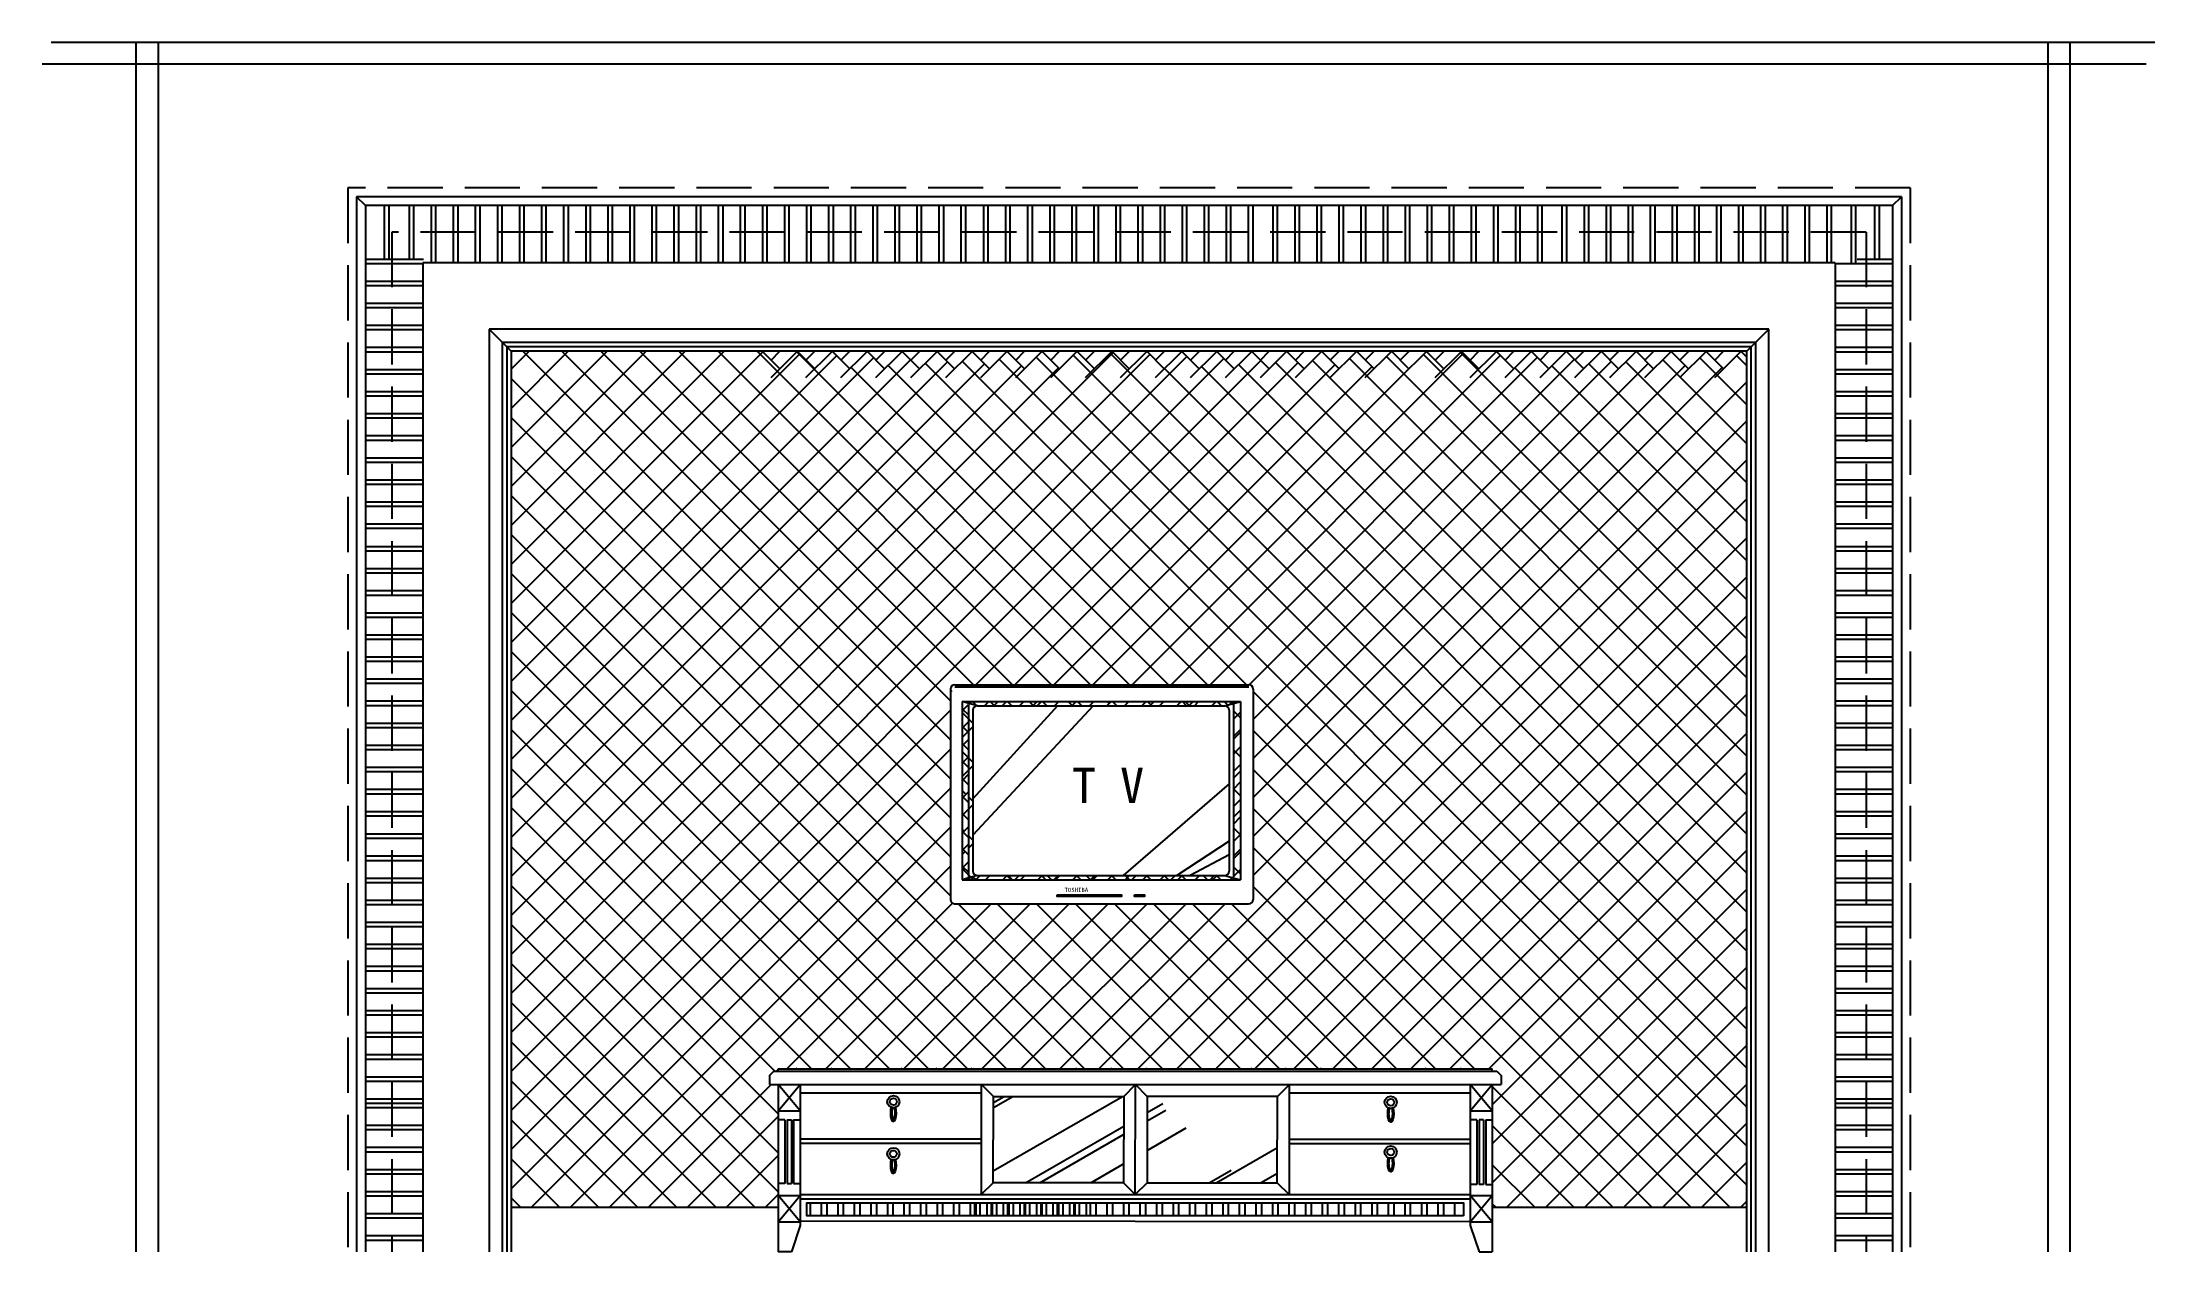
# Model space of a CAD drawing. Header units: inches. Extents: x -212 to 4574, y 0 to 2740.
import ezdxf

# ---------------------------------------------------------------- set-up
doc = ezdxf.new("R2010")
doc.units = ezdxf.units.IN
doc.header["$MEASUREMENT"] = 0
doc.linetypes.add('DASH', pattern=[0.35, 0.25, -0.1])
for name, color, linetype in [('3', 3, 'Continuous'), ('WALL', 1, 'Continuous'), ('活动家具', 251, 'Continuous'), ('混凝土', 251, 'Continuous'), ('立面', 7, 'Continuous'), ('门', 2, 'Continuous')]:
    doc.layers.add(name, color=color, linetype=linetype)
doc.styles.get("Standard").update_dxf_attribs({"font": 'SimSun.ttf'})

msp = doc.modelspace()

# ---------------------------------------------------------------- hatches: boundary and pattern name
h = msp.add_hatch()
h.set_pattern_fill('ANSI37', color=9, scale=500, style=0)
h.paths.add_polyline_path([(3650, 2026.4), (3636.7, 2039.7), (3597.1, 2000.1), (3557.5, 2039.7), (3517.9, 2000.1), (3478.3, 2039.7), (3438.7, 2000.1), (3399.1, 2039.7), (3359.5, 2000.1), (3319.9, 2039.7), (3280.3, 2000.1), (3240.7, 2039.7), (3201.1, 2000.1), (3161.5, 2039.7), (3122, 2000.1), (3082.4, 2039.7), (3042.8, 2000.1), (3003.2, 2039.7), (2963.6, 2000.1), (2924, 2039.7), (2884.4, 2000.1), (2844.8, 2039.7), (2805.2, 2000.1), (2765.6, 2039.7), (2726, 2000.1), (2686.4, 2039.7), (2646.8, 2000.1), (2607.2, 2039.7), (2567.6, 2000.1), (2528, 2039.7), (2488.4, 2000.1), (2448.8, 2039.7), (2409.2, 2000.1), (2369.6, 2039.7), (2330, 2000.1), (2290.4, 2039.7), (2250.8, 2000.1), (2211.2, 2039.7), (2171.6, 2000.1), (2132, 2039.7), (2092.4, 2000.1), (2052.8, 2039.7), (2013.2, 2000.1), (1973.6, 2039.7), (1934, 2000.1), (1894.4, 2039.7), (1854.8, 2000.1), (1815.2, 2039.7), (1775.6, 2000.1), (1736, 2039.7), (1696.4, 2000.1), (1656.8, 2039.7), (1617.2, 2000.1), (1577.6, 2039.7), (1538, 2000.1), (1498.4, 2039.7), (1458.8, 2000.1), (1418.9, 2040), (850, 2040), (850, 100), (1455.2, 100), (1455.2, 379), (1435.2, 379), (1435.2, 399), (1445.2, 409), (1451.6, 409), (1455.2, 412.6), (1455.2, 414), (3073.2, 414), (3073.2, 409), (3083.2, 409), (3093.2, 399), (3093.2, 379), (3073.2, 379), (3073.2, 100), (3650, 100)])
h.paths.add_polyline_path([(2531.4, 798.7, -0.414449), (2521.6, 788.4), (1855.8, 788.4, -0.430681), (1845.4, 798.2), (1845.4, 1274.8, -0.414214), (1855.2, 1284.6), (2521.6, 1284.6, -0.414214), (2531.4, 1274.8)], flags=16)
h.paths.add_polyline_path([(2502.9, 842.6), (1872.2, 842.6), (1872.2, 1246.5), (2502.9, 1246.5)], flags=0)
h.paths.add_polyline_path([(2467.2, 852.4), (2449.4, 852.4), (2448.8, 851.8), (2448.1, 852.4), (2409.8, 852.4), (2409.2, 851.8), (2408.5, 852.4), (2370.3, 852.4), (2369.6, 851.8), (2368.9, 852.4), (2330.7, 852.4), (2330, 851.8), (2329.3, 852.4), (2291.1, 852.4), (2290.4, 851.8), (2289.7, 852.4), (2251.5, 852.4), (2250.8, 851.8), (2250.1, 852.4), (2211.9, 852.4), (2211.2, 851.8), (2210.5, 852.4), (2172.3, 852.4), (2171.6, 851.8), (2170.9, 852.4), (2132.7, 852.4), (2132, 851.8), (2131.3, 852.4), (2093.1, 852.4), (2092.4, 851.8), (2091.7, 852.4), (2053.5, 852.4), (2052.8, 851.8), (2052.1, 852.4), (2013.9, 852.4), (2013.2, 851.8), (2012.5, 852.4), (1974.3, 852.4), (1973.6, 851.8), (1972.9, 852.4), (1934.7, 852.4), (1934, 851.8), (1933.3, 852.4), (1906.2, 852.4, -0.414214), (1896.4, 862.2), (1896.4, 1226.9, -0.393187), (1905.5, 1236.7), (1905.2, 1237), (1888.5, 1241.8), (1894.4, 1247.8), (1905.2, 1237), (1906.2, 1236.7), (1962.5, 1236.7), (1973.6, 1247.8), (1984.7, 1236.7), (2041.7, 1236.7), (2052.8, 1247.8), (2063.9, 1236.7), (2120.9, 1236.7), (2132, 1247.8), (2143.1, 1236.7), (2200.1, 1236.7), (2211.2, 1247.8), (2222.3, 1236.7), (2279.3, 1236.7), (2290.4, 1247.8), (2301.5, 1236.7), (2358.5, 1236.7), (2369.6, 1247.8), (2380.7, 1236.7), (2437.7, 1236.7), (2448.8, 1247.8), (2459.9, 1236.7), (2467.2, 1236.7), (2486.8, 1242.1), (2486.8, 1209.8), (2488.4, 1208.2), (2486.8, 1206.5), (2486.8, 1170.2), (2488.4, 1168.6), (2486.8, 1167), (2486.8, 1130.6), (2488.4, 1129), (2486.8, 1127.4), (2486.8, 1091), (2488.4, 1089.4), (2486.8, 1087.8), (2486.8, 1051.4), (2488.4, 1049.8), (2486.8, 1048.2), (2486.8, 1011.8), (2488.4, 1010.2), (2486.8, 1008.6), (2486.8, 972.2), (2488.4, 970.6), (2486.8, 969), (2486.8, 932.6), (2488.4, 931), (2486.8, 929.4), (2486.8, 893), (2488.4, 891.4), (2486.8, 889.8), (2486.8, 853.4), (2488.4, 851.8), (2486.8, 850.2), (2486.8, 847.1)], flags=0)
h.paths.add_polyline_path([(2285.3, 807.1), (2285.3, 805.1), (2262.2, 805.1), (2262.2, 808.3), (2286.5, 808.3)], flags=0)
h.paths.add_polyline_path([(2233.1, 808.3), (2233.1, 805.1), (2209.9, 805.1), (2185.4, 805.1), (2160.9, 805.1), (2136.4, 805.1), (2111.9, 805.1), (2087.4, 805.1), (2087.4, 808.3), (2110.6, 808.3), (2135.1, 808.3), (2159.6, 808.3), (2184.1, 808.3), (2208.6, 808.3)], flags=0)
h.paths.add_polyline_path([(1886.6, 859.6), (1874.6, 871.6), (1886.6, 883.6), (1886.6, 899.2), (1874.6, 911.2), (1886.6, 923.2), (1886.6, 938.8), (1874.6, 950.8), (1886.6, 962.8), (1886.6, 978.4), (1874.6, 990.4), (1886.6, 1002.4), (1886.6, 1018), (1874.6, 1030), (1886.6, 1042), (1886.6, 1057.6), (1874.6, 1069.6), (1886.6, 1081.6), (1886.6, 1097.2), (1874.6, 1109.2), (1886.6, 1121.2), (1886.6, 1136.8), (1874.6, 1148.8), (1886.6, 1160.8), (1886.6, 1176.4), (1874.6, 1188.4), (1886.6, 1200.4), (1886.6, 1216), (1874.6, 1228), (1886.6, 1240)], flags=0)
h.paths.add_polyline_path([(2101.1, 810.3), (2154.7, 810.3), (2154.7, 829.1), (2101.1, 829.1)], flags=8)
h.paths.add_polyline_path([(2101.9, 997), (2310.7, 997), (2310.7, 1111.6), (2101.9, 1111.6)], flags=8)
at = {"layer": '活动家具', "ltscale": 100}
h = msp.add_hatch(dxfattribs=at)
h.set_pattern_fill('AR-RROOF', color=251, scale=200, angle=30, style=0)
h.set_pattern_definition([(30, (-485712.44, -135960.28), (281.05118, 393.20508), [3000, -400, 1000, -200]), (30, (-485532.07, -135740.68), (-306.20508, 130.36276), [600, -66, 1200, -150]), (30, (-485710.83, -135763.05), (833.66642, 636.047404), [1600, -280, 800, -200])])
h.paths.add_polyline_path([(1942.9, 352), (1942.4, 156.1), (2237.6, 156.1), (2238.2, 352)])
h.paths.add_polyline_path([(2291.4, 352), (2290.9, 156.1), (2586.1, 156.1), (2586.7, 352)])
at = {"layer": '立面'}
h = msp.add_hatch(dxfattribs=at)
h.set_pattern_fill('ANSI32', color=251, scale=100, angle=45, style=0)
h.set_pattern_definition([(90, (-24011.836, 64600.55), (-37.5, 7e-15), []), (90, (-23999.336, 64613.05), (-37.5, 7e-15), [])])
h.paths.add_polyline_path([(1889.4, 111.1), (1889.4, 81.1), (2989.4, 81.1), (2989.4, 111.1)])

# ---------------------------------------------------------------- linework, layer by layer
at = {"color": 8}
for p, q in [((1845.4, 1274.8), (1845.4, 798.2)), ((1845.4, 1268.1), (1849.1, 1271.8)), ((1855.2, 1284.6), (2521.6, 1284.6)), ((1855.2, 1279.4), (2521.6, 1279.4)), ((1906.2, 1236.7), (1872.2, 1246.5)), ((1872.2, 1246.5), (2502.9, 1246.5)), ((1872.2, 1246.5), (1872.2, 842.6)), ((2467.2, 1236.7), (2502.9, 1246.5)), ((2502.9, 1246.5), (2502.9, 842.6)), ((2531.4, 1274.8), (2531.4, 798.2)), ((1886.6, 1240.1), (1886.6, 849)), ((2168.9, 1236.7), (1896.4, 943.4)), ((2088, 1236.7), (1896.4, 1026.3)), ((1896.4, 1226.9), (1896.4, 862.2)), ((1906.2, 1236.7), (2467.2, 1236.7)), ((2477, 1226.9), (2477, 862.2)), ((2486.8, 1240.1), (2486.8, 849)), ((2477, 1059.7), (2237.2, 852.4)), ((2477, 929.8), (2358.3, 852.4)), ((2477, 898.9), (2388.5, 852.4)), ((1906.2, 852.4), (1872.2, 842.6)), ((1872.2, 842.6), (2502.9, 842.6)), ((1906.2, 852.4), (2467.2, 852.4)), ((2467.2, 852.4), (2502.9, 842.6)), ((1854.7, 788.4), (2521.1, 788.4))]:
    msp.add_line(p, q, dxfattribs=at)
for points in [[(2087.4, 808.3), (2110.6, 808.3), (2110.6, 805.1), (2087.4, 805.1)], [(2111.9, 808.3), (2135.1, 808.3), (2135.1, 805.1), (2111.9, 805.1)], [(2136.4, 808.3), (2159.6, 808.3), (2159.6, 805.1), (2136.4, 805.1)], [(2160.9, 808.3), (2184.1, 808.3), (2184.1, 805.1), (2160.9, 805.1)], [(2185.4, 808.3), (2208.6, 808.3), (2208.6, 805.1), (2185.4, 805.1)], [(2209.9, 808.3), (2233.1, 808.3), (2233.1, 805.1), (2209.9, 805.1)], [(2262.2, 808.3), (2285.3, 808.3), (2285.3, 805.1), (2262.2, 805.1)]]:
    msp.add_lwpolyline(points, close=True, dxfattribs=at)
for centre, radius, start, end in [((1855.2, 1274.8), 9.8, 90, 180), ((2521.6, 1274.8), 9.8, 0, 90), ((1906.2, 1226.9), 9.8, 90, 180), ((2467.2, 1226.9), 9.8, 0, 90), ((1906.2, 862.2), 9.8, 180, 270), ((1906.2, 862.2), 9.8, 180, 270), ((2467.2, 862.2), 9.8, 270, 0), ((2467.2, 862.2), 9.8, 270, 0), ((1855.2, 798.2), 9.8, 180, 266.7975), ((2521.3, 798.4), 10.1, 268.4218, 358.3757)]:
    msp.add_arc(centre, radius, start, end, dxfattribs=at)
at = {"layer": '3'}
for p, q in [((562.7, 2370), (562.7, 2248.9)), ((572.7, 2370), (572.7, 2248.9)), ((619, 2370), (619, 2248.2)), ((629, 2370), (629, 2248.2)), ((669, 2370), (669, 2240)), ((679, 2370), (679, 2240)), ((719, 2370), (719, 2240)), ((729, 2370), (729, 2240)), ((769, 2370), (769, 2240)), ((779, 2370), (779, 2240)), ((819, 2370), (819, 2240)), ((829, 2370), (829, 2240)), ((869, 2370), (869, 2240)), ((879, 2370), (879, 2240)), ((919, 2370), (919, 2240)), ((929, 2370), (929, 2240)), ((969, 2370), (969, 2240)), ((979, 2370), (979, 2240)), ((1019, 2370), (1019, 2240)), ((1029, 2370), (1029, 2240)), ((1069, 2370), (1069, 2240)), ((1079, 2370), (1079, 2240)), ((1119, 2370), (1119, 2240)), ((1129, 2370), (1129, 2240)), ((1169, 2370), (1169, 2240)), ((1179, 2370), (1179, 2240)), ((1219, 2370), (1219, 2240)), ((1229, 2370), (1229, 2240)), ((1269.4, 2370), (1269.4, 2240)), ((1279.4, 2370), (1279.4, 2240)), ((1319.4, 2370), (1319.4, 2240)), ((1329.4, 2370), (1329.4, 2240)), ((1369.4, 2370), (1369.4, 2240)), ((1379.4, 2370), (1379.4, 2240)), ((1419.4, 2370), (1419.4, 2240)), ((1429.4, 2370), (1429.4, 2240)), ((1469.4, 2370), (1469.4, 2240)), ((1479.4, 2370), (1479.4, 2240)), ((1519.4, 2370), (1519.4, 2240)), ((1529.4, 2370), (1529.4, 2240)), ((1569.4, 2370), (1569.4, 2240)), ((1579.4, 2370), (1579.4, 2240)), ((1619.4, 2370), (1619.4, 2240)), ((1629.4, 2370), (1629.4, 2240)), ((1669.4, 2370), (1669.4, 2240)), ((1679.4, 2370), (1679.4, 2240)), ((1719.4, 2370), (1719.4, 2240)), ((1729.4, 2370), (1729.4, 2240)), ((1769.4, 2370), (1769.4, 2240)), ((1779.4, 2370), (1779.4, 2240)), ((1819.4, 2370), (1819.4, 2240)), ((1829.4, 2370), (1829.4, 2240)), ((1869.4, 2370), (1869.4, 2240)), ((1879.4, 2370), (1879.4, 2240)), ((1920.4, 2370), (1920.4, 2240)), ((1930.4, 2370), (1930.4, 2240)), ((1970.4, 2370), (1970.4, 2240)), ((1980.4, 2370), (1980.4, 2240)), ((2020.4, 2370), (2020.4, 2240)), ((2030.4, 2370), (2030.4, 2240)), ((2070.4, 2370), (2070.4, 2240)), ((2080.4, 2370), (2080.4, 2240)), ((2120.4, 2370), (2120.4, 2240)), ((2130.4, 2370), (2130.4, 2240)), ((2170.4, 2370), (2170.4, 2240)), ((2180.4, 2370), (2180.4, 2240)), ((2220.4, 2370), (2220.4, 2240)), ((2230.4, 2370), (2230.4, 2240)), ((2270.4, 2370), (2270.4, 2240)), ((2280.4, 2370), (2280.4, 2240)), ((2320.4, 2370), (2320.4, 2240)), ((2330.4, 2370), (2330.4, 2240)), ((2370.4, 2370), (2370.4, 2240)), ((2380.4, 2370), (2380.4, 2240)), ((2420.4, 2370), (2420.4, 2240)), ((2430.4, 2370), (2430.4, 2240)), ((2470.4, 2370), (2470.4, 2240)), ((2480.4, 2370), (2480.4, 2240)), ((2520.4, 2370), (2520.4, 2240)), ((2530.4, 2370), (2530.4, 2240)), ((2575.6, 2370), (2575.6, 2240)), ((2585.6, 2370), (2585.6, 2240)), ((2625.6, 2370), (2625.6, 2240)), ((2635.6, 2370), (2635.6, 2240)), ((2675.6, 2370), (2675.6, 2240)), ((2685.6, 2370), (2685.6, 2240)), ((2725.6, 2370), (2725.6, 2240)), ((2735.6, 2370), (2735.6, 2240)), ((2775.6, 2370), (2775.6, 2240)), ((2785.6, 2370), (2785.6, 2240)), ((2825.6, 2370), (2825.6, 2240)), ((2835.6, 2370), (2835.6, 2240)), ((2875.6, 2370), (2875.6, 2240)), ((2885.6, 2370), (2885.6, 2240)), ((2925.6, 2370), (2925.6, 2240)), ((2935.6, 2370), (2935.6, 2240)), ((2975.6, 2370), (2975.6, 2240)), ((2985.6, 2370), (2985.6, 2240)), ((3025.6, 2370), (3025.6, 2240)), ((3035.6, 2370), (3035.6, 2240)), ((3075.6, 2370), (3075.6, 2240)), ((3085.6, 2370), (3085.6, 2240)), ((3125.6, 2370), (3125.6, 2240)), ((3135.6, 2370), (3135.6, 2240)), ((3175.6, 2370), (3175.6, 2240)), ((3185.6, 2370), (3185.6, 2240)), ((3231.1, 2370), (3231.1, 2240)), ((3241.1, 2370), (3241.1, 2240)), ((3281.1, 2370), (3281.1, 2240)), ((3291.1, 2370), (3291.1, 2240)), ((3331.1, 2370), (3331.1, 2240)), ((3341.1, 2370), (3341.1, 2240)), ((3381.1, 2370), (3381.1, 2240)), ((3391.1, 2370), (3391.1, 2240)), ((3431.1, 2370), (3431.1, 2240)), ((3441.1, 2370), (3441.1, 2240)), ((3481.1, 2370), (3481.1, 2240)), ((3491.1, 2370), (3491.1, 2240)), ((3531.1, 2370), (3531.1, 2240)), ((3541.1, 2370), (3541.1, 2240)), ((3581.1, 2370), (3581.1, 2240)), ((3591.1, 2370), (3591.1, 2240)), ((3631.1, 2370), (3631.1, 2240)), ((3641.1, 2370), (3641.1, 2240)), ((3681.1, 2370), (3681.1, 2240)), ((3691.1, 2370), (3691.1, 2240)), ((3731.1, 2370), (3731.1, 2240)), ((3741.1, 2370), (3741.1, 2240)), ((3781.1, 2370), (3781.1, 2240)), ((3791.1, 2370), (3791.1, 2240)), ((3831.1, 2370), (3831.1, 2240)), ((3841.1, 2370), (3841.1, 2240)), ((3886, 2370), (3886, 2240)), ((3896, 2370), (3896, 2240)), ((3939.4, 2370), (3939.4, 2248.9)), ((3949.4, 2370), (3949.4, 2248.9)), ((520, 2248.9), (651.4, 2248.9)), ((520, 2238.9), (650, 2238.9)), ((3850, 2238.9), (3980, 2238.9)), ((3900, 2248.9), (3980, 2248.9)), ((520, 2198.9), (650, 2198.9)), ((520, 2188.9), (650, 2188.9)), ((3850, 2198.9), (3980, 2198.9)), ((3850, 2188.9), (3980, 2188.9)), ((520, 2148.9), (650, 2148.9)), ((520, 2138.9), (650, 2138.9)), ((3850, 2148.9), (3980, 2148.9)), ((3850, 2138.9), (3980, 2138.9)), ((520, 2098.9), (650, 2098.9)), ((520, 2088.9), (650, 2088.9)), ((3850, 2098.9), (3980, 2098.9)), ((3850, 2088.9), (3980, 2088.9)), ((520, 2048.9), (650, 2048.9)), ((520, 2038.9), (650, 2038.9)), ((3850, 2048.9), (3980, 2048.9)), ((3850, 2038.9), (3980, 2038.9)), ((520, 1998.9), (650, 1998.9)), ((520, 1988.9), (650, 1988.9)), ((3850, 1998.9), (3980, 1998.9)), ((3850, 1988.9), (3980, 1988.9)), ((520, 1948.9), (650, 1948.9)), ((520, 1938.9), (650, 1938.9)), ((3850, 1948.9), (3980, 1948.9)), ((3850, 1938.9), (3980, 1938.9)), ((520, 1898.9), (650, 1898.9)), ((520, 1888.9), (650, 1888.9)), ((3850, 1898.9), (3980, 1898.9)), ((3850, 1888.9), (3980, 1888.9)), ((520, 1848.9), (650, 1848.9)), ((520, 1838.9), (650, 1838.9)), ((3850, 1848.9), (3980, 1848.9)), ((3850, 1838.9), (3980, 1838.9)), ((520, 1798.9), (650, 1798.9)), ((520, 1788.9), (650, 1788.9)), ((3850, 1798.9), (3980, 1798.9)), ((3850, 1788.9), (3980, 1788.9)), ((520, 1748.9), (650, 1748.9)), ((520, 1738.9), (650, 1738.9)), ((3850, 1748.9), (3980, 1748.9)), ((3850, 1738.9), (3980, 1738.9)), ((520, 1698.9), (650, 1698.9)), ((520, 1688.9), (650, 1688.9)), ((3850, 1698.9), (3980, 1698.9)), ((3850, 1688.9), (3980, 1688.9)), ((520, 1648.9), (650, 1648.9)), ((520, 1638.9), (650, 1638.9)), ((3850, 1648.9), (3980, 1648.9)), ((3850, 1638.9), (3980, 1638.9)), ((520, 1597.7), (650, 1597.7)), ((520, 1587.7), (650, 1587.7)), ((3850, 1597.7), (3980, 1597.7)), ((3850, 1587.7), (3980, 1587.7)), ((520, 1547.7), (650, 1547.7)), ((520, 1537.7), (650, 1537.7)), ((3850, 1547.7), (3980, 1547.7)), ((3850, 1537.7), (3980, 1537.7)), ((520, 1497.7), (650, 1497.7)), ((520, 1487.7), (650, 1487.7)), ((3850, 1497.7), (3980, 1497.7)), ((3850, 1487.7), (3980, 1487.7)), ((520, 1447.7), (650, 1447.7)), ((520, 1437.7), (650, 1437.7)), ((3850, 1447.7), (3980, 1447.7)), ((3850, 1437.7), (3980, 1437.7)), ((520, 1397.7), (650, 1397.7)), ((3850, 1397.7), (3980, 1397.7)), ((520, 1387.7), (650, 1387.7)), ((520, 1347.7), (650, 1347.7)), ((3850, 1387.7), (3980, 1387.7)), ((3850, 1347.7), (3980, 1347.7)), ((520, 1337.7), (650, 1337.7)), ((520, 1297.7), (650, 1297.7)), ((3850, 1337.7), (3980, 1337.7)), ((3850, 1297.7), (3980, 1297.7)), ((520, 1287.7), (650, 1287.7)), ((520, 1247.7), (650, 1247.7)), ((3850, 1287.7), (3980, 1287.7)), ((520, 1237.7), (650, 1237.7)), ((520, 1197.7), (650, 1197.7)), ((3850, 1237.7), (3980, 1237.7)), ((3850, 1197.7), (3980, 1197.7)), ((520, 1187.7), (650, 1187.7)), ((3850, 1187.7), (3980, 1187.7)), ((520, 1147.7), (650, 1147.7)), ((520, 1137.7), (650, 1137.7)), ((3850, 1147.7), (3980, 1147.7)), ((3850, 1137.7), (3980, 1137.7)), ((520, 1097.7), (650, 1097.7)), ((520, 1087.7), (650, 1087.7)), ((3850, 1097.7), (3980, 1097.7)), ((3850, 1087.7), (3980, 1087.7)), ((520, 1047.7), (650, 1047.7)), ((520, 1037.7), (650, 1037.7)), ((3850, 1047.7), (3980, 1047.7)), ((3850, 1037.7), (3980, 1037.7)), ((520, 997.7), (650, 997.7)), ((520, 987.7), (650, 987.7)), ((3850, 997.7), (3980, 997.7)), ((3850, 987.7), (3980, 987.7)), ((520, 946.6), (650, 946.6)), ((520, 936.6), (650, 936.6)), ((3850, 946.6), (3980, 946.6)), ((3850, 936.6), (3980, 936.6)), ((520, 896.6), (650, 896.6)), ((520, 886.6), (650, 886.6)), ((3850, 896.6), (3980, 896.6)), ((3850, 886.6), (3980, 886.6)), ((520, 846.6), (650, 846.6)), ((520, 836.6), (650, 836.6)), ((3850, 846.6), (3980, 846.6)), ((3850, 836.6), (3980, 836.6)), ((520, 796.6), (650, 796.6)), ((520, 786.6), (650, 786.6)), ((3850, 796.6), (3980, 796.6)), ((3850, 786.6), (3980, 786.6)), ((520, 746.6), (650, 746.6)), ((520, 736.6), (650, 736.6)), ((3850, 746.6), (3980, 746.6)), ((3850, 736.6), (3980, 736.6)), ((520, 696.6), (650, 696.6)), ((520, 686.6), (650, 686.6)), ((3850, 696.6), (3980, 696.6)), ((3850, 686.6), (3980, 686.6)), ((520, 646.6), (650, 646.6)), ((520, 636.6), (650, 636.6)), ((3850, 646.6), (3980, 646.6)), ((3850, 636.6), (3980, 636.6)), ((520, 596.6), (650, 596.6)), ((520, 586.6), (650, 586.6)), ((3850, 596.6), (3980, 596.6)), ((3850, 586.6), (3980, 586.6)), ((520, 546.6), (650, 546.6)), ((520, 536.6), (650, 536.6)), ((3850, 546.6), (3980, 546.6)), ((3850, 536.6), (3980, 536.6)), ((520, 496.6), (650, 496.6)), ((520, 486.6), (650, 486.6)), ((3850, 496.6), (3980, 496.6)), ((3850, 486.6), (3980, 486.6)), ((520, 446.6), (650, 446.6)), ((520, 436.6), (650, 436.6)), ((3850, 446.6), (3980, 446.6)), ((3850, 436.6), (3980, 436.6)), ((520, 396.6), (650, 396.6)), ((520, 386.6), (650, 386.6)), ((3850, 396.6), (3980, 396.6)), ((3850, 386.6), (3980, 386.6)), ((520, 346.6), (650, 346.6)), ((520, 336.6), (650, 336.6)), ((520, 336.6), (650, 336.6)), ((3850, 346.6), (3980, 346.6)), ((3850, 336.6), (3980, 336.6)), ((3850, 336.6), (3980, 336.6)), ((520, 326.6), (650, 326.6)), ((3850, 326.6), (3980, 326.6)), ((520, 286.6), (650, 286.6)), ((520, 276.6), (650, 276.6)), ((3850, 286.6), (3980, 286.6)), ((3850, 276.6), (3980, 276.6)), ((520, 236.6), (650, 236.6)), ((520, 226.6), (650, 226.6)), ((3850, 236.6), (3980, 236.6)), ((3850, 226.6), (3980, 226.6)), ((520, 186.6), (650, 186.6)), ((520, 176.6), (650, 176.6)), ((3850, 186.6), (3980, 186.6)), ((3850, 176.6), (3980, 176.6)), ((520, 136.6), (650, 136.6)), ((520, 126.6), (650, 126.6)), ((3850, 136.6), (3980, 136.6)), ((3850, 126.6), (3980, 126.6)), ((520, 86.6), (650, 86.6)), ((520, 76.6), (650, 76.6)), ((3850, 86.6), (3980, 86.6)), ((3850, 76.6), (3980, 76.6)), ((520, 36.6), (650, 36.6)), ((520, 26.6), (650, 26.6)), ((3850, 36.6), (3980, 36.6)), ((3850, 26.6), (3980, 26.6))]:
    msp.add_line(p, q, dxfattribs=at)
at = {"layer": 'WALL'}
msp.add_line((-192, 2740), (4574.2, 2740), dxfattribs=at)
at = {"layer": 'WALL', "color": 252, "linetype": 'DASH', "ltscale": 500}
for p, q in [((480, 2410), (480, 0)), ((4020, 2410), (480, 2410)), ((4020, 2410), (4020, 0)), ((3920, 2310), (580, 2310)), ((580, 2310), (580, 0)), ((3920, 2310), (3920, 0))]:
    msp.add_line(p, q, dxfattribs=at)
at = {"layer": '活动家具', "color": 251, "ltscale": 100}
for p, q in [((850, 2040), (800, 2090)), ((3650, 2040), (3700, 2090)), ((3670, 0), (3670, 2060)), ((3700, 0), (3700, 2090)), ((3650, 0), (3650, 2040)), ((3660, 0), (3660, 2050)), ((1942.9, 352), (1915.9, 379)), ((2238.2, 352), (2264.8, 379)), ((2291.4, 352), (2264.8, 379)), ((2586.7, 352), (2613.7, 379)), ((1942.4, 156.1), (1915.3, 130)), ((2237.6, 156.1), (2264.2, 130)), ((2290.9, 156.1), (2264.2, 130)), ((2586.1, 156.1), (2613.1, 130)), ((1455.2, 100), (850, 100)), ((3650, 100), (3073.2, 100)), ((3023.2, 67.5), (1505.2, 69.5)), ((1485.2, 0), (1455.2, 0)), ((3043.2, 0), (3073.2, 0))]:
    msp.add_line(p, q, dxfattribs=at)
at = {"layer": '混凝土', "color": 251, "ltscale": 100}
for p, q in [((0, 2740), (0, 0)), ((50, 2740), (50, 0)), ((4332.1, 2740), (4332.1, 0)), ((4382.1, 2740), (4382.1, 0)), ((4554.9, 2690), (-212.3, 2690)), ((500, 2390), (500, 0)), ((4000, 2390), (500, 2390)), ((520, 2370), (500, 2390)), ((520, 2370), (520, 0)), ((3980, 2370), (520, 2370)), ((3980, 2370), (4000, 2390)), ((3980, 2370), (3980, 0)), ((4000, 2390), (4000, 0)), ((650, 2240), (650, 0)), ((3850, 2240), (650, 2240)), ((3850, 2240), (3850, 0)), ((800, 2090), (800, 0)), ((3700, 2090), (800, 2090)), ((3670, 2060), (830, 2060)), ((830, 2060), (830, 0)), ((3660, 2050), (840, 2050)), ((840, 2050), (840, 0)), ((850, 2040), (850, 0)), ((3650, 2040), (850, 2040))]:
    msp.add_line(p, q, dxfattribs=at)
at = {"layer": '立面'}
for p, q in [((1435.2, 399), (1445.2, 409)), ((1435.2, 399), (1435.2, 379)), ((1445.2, 409), (3083.2, 409)), ((3083.2, 409), (3093.2, 399)), ((3093.2, 399), (3093.2, 379)), ((1435.2, 379), (3093.2, 379)), ((1455.2, 379), (1455.2, 0)), ((1505.2, 379), (1505.2, 59.5)), ((1915.3, 379), (1915.3, 130)), ((2264.2, 130), (2264.8, 379)), ((2613.7, 130), (2613.7, 379)), ((3023.2, 379), (3023.2, 59.5)), ((3073.2, 379), (3073.2, 79.5)), ((1455.2, 319), (1505.2, 319)), ((3023.2, 319), (3073.2, 319)), ((1455.2, 127.5), (1505.2, 127.5)), ((3023.2, 127.5), (3073.2, 127.5)), ((1455.2, 67.5), (1505.2, 67.5)), ((1505.2, 59.5), (1485.2, 0)), ((3023.2, 67.5), (3073.2, 67.5)), ((3023.2, 59.5), (3043.2, 0)), ((3073.2, 79.5), (3073.2, 0))]:
    msp.add_line(p, q, dxfattribs=at)
at = {"layer": '立面', "color": 9}
for p, q in [((1455.2, 409), (1455.2, 414)), ((1455.2, 414), (3073.2, 414)), ((3073.2, 409), (3073.2, 414)), ((1915.3, 359.5), (1505.2, 359.5)), ((3023.2, 359.5), (2613.7, 359.5)), ((1914.8, 255), (1504.7, 255)), ((1914.8, 245), (1504.7, 245)), ((2613.7, 255), (3023.8, 255)), ((2613.7, 245), (3023.8, 245))]:
    msp.add_line(p, q, dxfattribs=at)
at = {"layer": '立面', "color": 251}
for p, q in [((1455.2, 319), (1505.2, 379)), ((1505.2, 319), (1455.2, 379)), ((3023.2, 319), (3073.2, 379)), ((3073.2, 319), (3023.2, 379)), ((1470.2, 299), (1455.2, 299)), ((1470.2, 299), (1470.2, 154.8)), ((1475.2, 299), (1485.2, 299)), ((1475.2, 299), (1475.2, 154.8)), ((1485.2, 299), (1485.2, 154.8)), ((1490.2, 299), (1505.2, 299)), ((1490.2, 299), (1490.2, 154.8)), ((3038.2, 299), (3023.2, 299)), ((3038.2, 299), (3038.2, 152.1)), ((3053.2, 299), (3043.2, 299)), ((3043.2, 299), (3043.2, 152.1)), ((3053.2, 299), (3053.2, 152.1)), ((3058.2, 299), (3073.2, 299)), ((3058.2, 299), (3058.2, 152.1)), ((1470.2, 154.8), (1455.2, 154.8)), ((1475.2, 154.8), (1485.2, 154.8)), ((1490.2, 154.8), (1505.2, 154.8)), ((3038.2, 152.1), (3023.2, 152.1)), ((3053.2, 152.1), (3043.2, 152.1)), ((3058.2, 152.1), (3073.2, 152.1)), ((1455.2, 67.5), (1505.2, 127.5)), ((1505.2, 67.5), (1455.2, 127.5)), ((1528.4, 81.1), (1528.4, 111.1)), ((1553.4, 81.1), (1553.4, 111.1)), ((1565.9, 81.1), (1565.9, 111.1)), ((1590.9, 81.1), (1590.9, 111.1)), ((1603.4, 81.1), (1603.4, 111.1)), ((1628.4, 81.1), (1628.4, 111.1)), ((1640.9, 81.1), (1640.9, 111.1)), ((1665.9, 81.1), (1665.9, 111.1)), ((1678.4, 81.1), (1678.4, 111.1)), ((1703.4, 81.1), (1703.4, 111.1)), ((1715.9, 81.1), (1715.9, 111.1)), ((1740.9, 81.1), (1740.9, 111.1)), ((1753.4, 81.1), (1753.4, 111.1)), ((1778.4, 81.1), (1778.4, 111.1)), ((1790.9, 81.1), (1790.9, 111.1)), ((1815.9, 81.1), (1815.9, 111.1)), ((1828.4, 81.1), (1828.4, 111.1)), ((1853.4, 81.1), (1853.4, 111.1)), ((1865.9, 81.1), (1865.9, 111.1)), ((1890.9, 81.1), (1890.9, 111.1)), ((1903.4, 81.1), (1903.4, 111.1)), ((1928.4, 81.1), (1928.4, 111.1)), ((1940.9, 81.1), (1940.9, 111.1)), ((1965.9, 81.1), (1965.9, 111.1)), ((1978.4, 81.1), (1978.4, 111.1)), ((2003.4, 81.1), (2003.4, 111.1)), ((2015.9, 81.1), (2015.9, 111.1)), ((2040.9, 81.1), (2040.9, 111.1)), ((2053.4, 81.1), (2053.4, 111.1)), ((2078.4, 81.1), (2078.4, 111.1)), ((2090.9, 81.1), (2090.9, 111.1)), ((2115.9, 81.1), (2115.9, 111.1)), ((2128.4, 81.1), (2128.4, 111.1)), ((2153.4, 81.1), (2153.4, 111.1)), ((3073.2, 67.5), (3023.2, 127.5)), ((3023.2, 67.5), (3073.2, 127.5))]:
    msp.add_line(p, q, dxfattribs=at)
at = {"layer": '立面', "color": 8}
for p, q in [((1505.2, 130), (3023.2, 130)), ((1505.2, 120), (3023.2, 120))]:
    msp.add_line(p, q, dxfattribs=at)
at = {"layer": '立面', "color": 9}
for points in [[(1942.9, 352), (2238.2, 352), (2237.6, 156.1), (1942.4, 156.1)], [(2586.7, 352), (2291.4, 352), (2290.9, 156.1), (2586.1, 156.1)]]:
    msp.add_lwpolyline(points, close=True, dxfattribs=at)
at = {"layer": '立面', "color": 8}
msp.add_lwpolyline([(3008.2, 81.1), (1520.2, 81.1), (1520.2, 111.1), (3008.2, 111.1)], close=True, dxfattribs=at)
for centre, radius in [((1716.2, 339.9), 13.8), ((1716.2, 339.9), 7.82), ((2843, 338.5), 13.8), ((2843, 338.5), 7.82), ((2843, 225.8), 13.8), ((1716.2, 221.8), 13.8), ((1716.2, 221.8), 7.82), ((2843, 225.8), 7.82)]:
    msp.add_circle(centre, radius, dxfattribs=at)
for centre in [(1716.2, 315), (1716.2, 196.9)]:
    msp.add_ellipse(centre, major_axis=(0, 19.8), ratio=0.346891, start_param=0.907487, end_param=5.375698, dxfattribs=at)
at = {"layer": '立面', "color": 8, "extrusion": (0, 0, -1)}
for centre in [(2843, 313.7), (2843, 200.9)]:
    msp.add_ellipse(centre, major_axis=(0, 19.8), ratio=0.346891, start_param=0.907487, end_param=5.375698, dxfattribs=at)
at = {"layer": '立面', "color": 8}
for points, knots in [([(1713.7, 326.3), (1713.5, 325.6), (1713.3, 324.8), (1712.9, 322.5), (1712.7, 321), (1712.4, 317.2), (1712.3, 314.8), (1712.6, 310.1), (1712.8, 307.9), (1713.5, 304.4), (1713.9, 303.1), (1714.6, 301.1), (1714.9, 300.3), (1715.5, 299.3), (1715.7, 298.9), (1716.1, 298.5), (1716.2, 298.4), (1716.2, 298.4)], [4.054832, 4.054832, 4.054832, 4.054832, 4.21662, 4.21662, 4.473721, 4.473721, 4.851007, 4.851007, 5.228293, 5.228293, 5.507604, 5.507604, 5.724092, 5.724092, 5.895948, 5.895948, 5.99471, 5.99471, 5.99471, 5.99471]), ([(1716.2, 298.4), (1716.3, 298.5), (1716.5, 298.6), (1716.9, 299.1), (1717.1, 299.4), (1717.6, 300.4), (1718, 301.4), (1718.7, 303.5), (1719.1, 304.8), (1719.6, 307.6), (1719.8, 309.1), (1720.1, 312.9), (1720.1, 315.3), (1719.9, 320), (1719.6, 322.2), (1719.1, 325), (1718.9, 325.7), (1718.8, 326.3)], [0.288475, 0.288475, 0.288475, 0.288475, 0.42465, 0.42465, 0.560824, 0.560824, 0.817926, 0.817926, 1.075027, 1.075027, 1.332128, 1.332128, 1.709414, 1.709414, 2.0867, 2.0867, 2.228351, 2.228351, 2.228351, 2.228351]), ([(2843, 297), (2842.9, 297.1), (2842.7, 297.2), (2842.4, 297.7), (2842.2, 298), (2841.6, 299.1), (2841.2, 300), (2840.5, 302.2), (2840.1, 303.4), (2839.6, 306.2), (2839.4, 307.7), (2839.1, 311.5), (2839.1, 313.9), (2839.3, 318.6), (2839.6, 320.8), (2840.1, 323.6), (2840.3, 324.3), (2840.4, 325)], [0.288475, 0.288475, 0.288475, 0.288475, 0.42465, 0.42465, 0.560824, 0.560824, 0.817926, 0.817926, 1.075027, 1.075027, 1.332128, 1.332128, 1.709414, 1.709414, 2.0867, 2.0867, 2.228351, 2.228351, 2.228351, 2.228351]), ([(2845.5, 325), (2845.7, 324.2), (2845.9, 323.4), (2846.3, 321.1), (2846.5, 319.6), (2846.8, 315.8), (2846.9, 313.4), (2846.7, 308.7), (2846.4, 306.5), (2845.7, 303), (2845.3, 301.7), (2844.6, 299.7), (2844.3, 298.9), (2843.7, 297.9), (2843.5, 297.5), (2843.2, 297.2), (2843.1, 297.1), (2843, 297)], [4.054832, 4.054832, 4.054832, 4.054832, 4.21662, 4.21662, 4.473721, 4.473721, 4.851007, 4.851007, 5.228293, 5.228293, 5.507604, 5.507604, 5.724092, 5.724092, 5.895948, 5.895948, 5.99471, 5.99471, 5.99471, 5.99471]), ([(1713.7, 208.2), (1713.5, 207.4), (1713.3, 206.6), (1712.9, 204.4), (1712.7, 202.9), (1712.4, 199), (1712.3, 196.6), (1712.6, 192), (1712.8, 189.7), (1713.5, 186.2), (1713.9, 184.9), (1714.6, 182.9), (1714.9, 182.2), (1715.5, 181.1), (1715.7, 180.8), (1716.1, 180.4), (1716.2, 180.3), (1716.2, 180.2)], [4.054832, 4.054832, 4.054832, 4.054832, 4.21662, 4.21662, 4.473721, 4.473721, 4.851007, 4.851007, 5.228293, 5.228293, 5.507604, 5.507604, 5.724092, 5.724092, 5.895948, 5.895948, 5.99471, 5.99471, 5.99471, 5.99471]), ([(1716.2, 180.2), (1716.3, 180.3), (1716.5, 180.5), (1716.9, 180.9), (1717.1, 181.2), (1717.6, 182.3), (1718, 183.2), (1718.7, 185.4), (1719.1, 186.7), (1719.6, 189.4), (1719.8, 190.9), (1720.1, 194.7), (1720.1, 197.1), (1719.9, 201.8), (1719.6, 204.1), (1719.1, 206.8), (1718.9, 207.5), (1718.8, 208.2)], [0.288475, 0.288475, 0.288475, 0.288475, 0.42465, 0.42465, 0.560824, 0.560824, 0.817926, 0.817926, 1.075027, 1.075027, 1.332128, 1.332128, 1.709414, 1.709414, 2.0867, 2.0867, 2.228351, 2.228351, 2.228351, 2.228351]), ([(2843, 184.3), (2842.9, 184.4), (2842.7, 184.5), (2842.4, 185), (2842.2, 185.3), (2841.6, 186.3), (2841.2, 187.3), (2840.5, 189.4), (2840.1, 190.7), (2839.6, 193.5), (2839.4, 195), (2839.1, 198.8), (2839.1, 201.2), (2839.3, 205.8), (2839.6, 208.1), (2840.1, 210.9), (2840.3, 211.6), (2840.4, 212.2)], [0.288475, 0.288475, 0.288475, 0.288475, 0.42465, 0.42465, 0.560824, 0.560824, 0.817926, 0.817926, 1.075027, 1.075027, 1.332128, 1.332128, 1.709414, 1.709414, 2.0867, 2.0867, 2.228351, 2.228351, 2.228351, 2.228351]), ([(2845.5, 212.2), (2845.7, 211.5), (2845.9, 210.6), (2846.3, 208.4), (2846.5, 206.9), (2846.8, 203.1), (2846.9, 200.7), (2846.7, 196), (2846.4, 193.8), (2845.7, 190.3), (2845.3, 188.9), (2844.6, 187), (2844.3, 186.2), (2843.7, 185.2), (2843.5, 184.8), (2843.2, 184.4), (2843.1, 184.3), (2843, 184.3)], [4.054832, 4.054832, 4.054832, 4.054832, 4.21662, 4.21662, 4.473721, 4.473721, 4.851007, 4.851007, 5.228293, 5.228293, 5.507604, 5.507604, 5.724092, 5.724092, 5.895948, 5.895948, 5.99471, 5.99471, 5.99471, 5.99471])]:
    msp.add_open_spline(points, degree=3, knots=knots, dxfattribs=at)
at = {"layer": '门', "color": 251, "ltscale": 100}
for p, q in [((904.5, 2039.7), (904.2, 2040)), ((983.7, 2039.7), (983.4, 2040)), ((1062.9, 2039.7), (1062.6, 2040)), ((1142.1, 2039.7), (1141.8, 2040)), ((1221.2, 2039.7), (1221, 2040)), ((1300.4, 2039.7), (1300.2, 2040)), ((1379.6, 2039.7), (1379.4, 2040)), ((1458.8, 2000.1), (1418.9, 2040)), ((1439, 2019.9), (1459.1, 2040)), ((1439, 1980.3), (1498.4, 2039.7)), ((1458.8, 2039.7), (1458.5, 2040)), ((1538, 2000.1), (1498.1, 2040)), ((1518.2, 2019.9), (1538.3, 2040)), ((1518.2, 1980.3), (1577.6, 2039.7)), ((1538, 2039.7), (1537.7, 2040)), ((1617.2, 2000.1), (1577.3, 2040)), ((1597.4, 2019.9), (1617.5, 2040)), ((1597.4, 1980.3), (1656.8, 2039.7)), ((1617.2, 2039.7), (1616.9, 2040)), ((1696.4, 2000.1), (1656.5, 2040)), ((1676.6, 2019.9), (1696.7, 2040)), ((1676.6, 1980.3), (1736, 2039.7)), ((1696.4, 2039.7), (1696.1, 2040)), ((1775.6, 2000.1), (1735.7, 2040)), ((1755.8, 2019.9), (1775.9, 2040)), ((1755.8, 1980.3), (1815.2, 2039.7)), ((1775.6, 2039.7), (1775.3, 2040)), ((1854.8, 2000.1), (1814.9, 2040)), ((1835, 2019.9), (1855.1, 2040)), ((1835, 1980.3), (1894.4, 2039.7)), ((1854.8, 2039.7), (1854.5, 2040)), ((1934, 2000.1), (1894.1, 2040)), ((1914.2, 2019.9), (1934.3, 2040)), ((1914.2, 1980.3), (1973.6, 2039.7)), ((1934, 2039.7), (1933.7, 2040)), ((2013.2, 2000.1), (1973.3, 2040)), ((1993.4, 2019.9), (2013.5, 2040)), ((1993.4, 1980.3), (2052.8, 2039.7)), ((2013.2, 2039.7), (2012.9, 2040)), ((2092.4, 2000.1), (2052.5, 2040)), ((2072.6, 2019.9), (2092.7, 2040)), ((2072.6, 1980.3), (2132, 2039.7)), ((2092.4, 2039.7), (2092.1, 2040)), ((2171.6, 2000.1), (2131.7, 2040)), ((2151.8, 2019.9), (2171.9, 2040)), ((2151.8, 1980.3), (2211.2, 2039.7)), ((2171.6, 2039.7), (2171.3, 2040)), ((2250.8, 2000.1), (2210.9, 2040)), ((2231, 2019.9), (2251.1, 2040)), ((2231, 1980.3), (2290.4, 2039.7)), ((2250.8, 2039.7), (2250.5, 2040)), ((2330, 2000.1), (2290.1, 2040)), ((2310.2, 2019.9), (2330.3, 2040)), ((2310.2, 1980.3), (2369.6, 2039.7)), ((2330, 2039.7), (2329.7, 2040)), ((2409.2, 2000.1), (2369.3, 2040)), ((2389.4, 2019.9), (2409.5, 2040)), ((2389.4, 1980.3), (2448.8, 2039.7)), ((2409.2, 2039.7), (2408.9, 2040)), ((2488.4, 2000.1), (2448.5, 2040)), ((2468.6, 2019.9), (2488.7, 2040)), ((2468.6, 1980.3), (2528, 2039.7)), ((2488.4, 2039.7), (2488.1, 2040)), ((2567.6, 2000.1), (2527.7, 2040)), ((2547.8, 2019.9), (2567.9, 2040)), ((2547.8, 1980.3), (2607.2, 2039.7)), ((2567.6, 2039.7), (2567.3, 2040)), ((2646.8, 2000.1), (2606.9, 2040)), ((2627, 2019.9), (2647.1, 2040)), ((2627, 1980.3), (2686.4, 2039.7)), ((2646.8, 2039.7), (2646.5, 2040)), ((2726, 2000.1), (2686.1, 2040)), ((2706.2, 2019.9), (2726.3, 2040)), ((2706.2, 1980.3), (2765.6, 2039.7)), ((2726, 2039.7), (2725.7, 2040)), ((2805.2, 2000.1), (2765.3, 2040)), ((2785.4, 2019.9), (2805.5, 2040)), ((2785.4, 1980.3), (2844.8, 2039.7)), ((2805.2, 2039.7), (2804.9, 2040)), ((2884.4, 2000.1), (2844.5, 2040)), ((2864.6, 2019.9), (2884.7, 2040)), ((2864.6, 1980.3), (2924, 2039.7)), ((2884.4, 2039.7), (2884.1, 2040)), ((2963.6, 2000.1), (2923.7, 2040)), ((2943.8, 2019.9), (2963.8, 2040)), ((2943.8, 1980.3), (3003.2, 2039.7)), ((2963.6, 2039.7), (2963.3, 2040)), ((3042.8, 2000.1), (3002.9, 2040)), ((3023, 2019.9), (3043, 2040)), ((3023, 1980.3), (3082.4, 2039.7)), ((3042.8, 2039.7), (3042.5, 2040)), ((3122, 2000.1), (3082.1, 2040)), ((3102.2, 2019.9), (3122.2, 2040)), ((3102.2, 1980.3), (3161.5, 2039.7)), ((3122, 2039.7), (3121.7, 2040)), ((3201.1, 2000.1), (3161.3, 2040)), ((3181.3, 2019.9), (3201.4, 2040)), ((3181.3, 1980.3), (3240.7, 2039.7)), ((3201.1, 2039.7), (3200.9, 2040)), ((3280.3, 2000.1), (3240.5, 2040)), ((3260.5, 2019.9), (3280.6, 2040)), ((3260.5, 1980.3), (3319.9, 2039.7)), ((3280.3, 2039.7), (3280.1, 2040)), ((3359.5, 2000.1), (3319.7, 2040)), ((3339.7, 2019.9), (3359.8, 2040)), ((3339.7, 1980.3), (3399.1, 2039.7)), ((3359.5, 2039.7), (3359.2, 2040)), ((3438.7, 2000.1), (3398.8, 2040)), ((3418.9, 2019.9), (3439, 2040)), ((3418.9, 1980.3), (3478.3, 2039.7)), ((3438.7, 2039.7), (3438.4, 2040)), ((3517.9, 2000.1), (3478, 2040)), ((3498.1, 2019.9), (3518.2, 2040)), ((3498.1, 1980.3), (3557.5, 2039.7)), ((3517.9, 2039.7), (3517.6, 2040)), ((3597.1, 2000.1), (3557.2, 2040)), ((3577.3, 2019.9), (3597.4, 2040)), ((3577.3, 1980.3), (3636.7, 2039.7)), ((3597.1, 2039.7), (3596.8, 2040)), ((3650, 2026.4), (3636.4, 2040)), ((1888.5, 1241.8), (1893.1, 1246.5)), ((1905.2, 1237), (1895.7, 1246.5)), ((1922.9, 1236.7), (1932.7, 1246.5)), ((1962.5, 1236.7), (1972.3, 1246.5)), ((1984.7, 1236.7), (1974.9, 1246.5)), ((2002.1, 1236.7), (2011.9, 1246.5)), ((2041.7, 1236.7), (2051.5, 1246.5)), ((2063.9, 1236.7), (2054.1, 1246.5)), ((2081.3, 1236.7), (2091.1, 1246.5)), ((2120.9, 1236.7), (2130.7, 1246.5)), ((2143.1, 1236.7), (2133.3, 1246.5)), ((2160.5, 1236.7), (2170.3, 1246.5)), ((2200.1, 1236.7), (2209.9, 1246.5)), ((2222.3, 1236.7), (2212.5, 1246.5)), ((2239.7, 1236.7), (2249.5, 1246.5)), ((2279.3, 1236.7), (2289.1, 1246.5)), ((2301.5, 1236.7), (2291.7, 1246.5)), ((2318.9, 1236.7), (2328.7, 1246.5)), ((2358.5, 1236.7), (2368.3, 1246.5)), ((2380.7, 1236.7), (2370.9, 1246.5)), ((2398.1, 1236.7), (2407.9, 1246.5)), ((2437.7, 1236.7), (2447.5, 1246.5)), ((2459.9, 1236.7), (2450.1, 1246.5)), ((2481.1, 1240.5), (2487.1, 1246.5)), ((3850, 1247.7), (3980, 1247.7)), ((1872.2, 1225.5), (1886.6, 1240)), ((1872.2, 1185.9), (1886.6, 1200.4)), ((1886.6, 1216), (1874.6, 1228)), ((2477, 1219.6), (2477, 1219.6)), ((2477, 1196.7), (2477, 1196.7)), ((2486.8, 1206.5), (2502.9, 1222.7)), ((2488.4, 1208.2), (2486.8, 1209.8)), ((1872.2, 1146.3), (1886.6, 1160.8)), ((1886.6, 1176.4), (1874.6, 1188.4)), ((1886.6, 1136.8), (1874.6, 1148.8)), ((2477, 1180), (2477, 1180)), ((2486.8, 1167), (2502.9, 1183.1)), ((2488.4, 1168.6), (2486.8, 1170.2)), ((1872.2, 1106.7), (1886.6, 1121.2)), ((1886.6, 1097.2), (1874.6, 1109.2)), ((2477, 1140.4), (2477, 1140.4)), ((2486.8, 1127.4), (2502.9, 1143.5)), ((2488.4, 1129), (2486.8, 1130.6)), ((2486.8, 1087.8), (2502.9, 1103.9)), ((1872.2, 1067.1), (1886.6, 1081.6)), ((1886.6, 1057.6), (1874.6, 1069.6)), ((2488.4, 1089.4), (2486.8, 1091)), ((2486.8, 1048.2), (2502.9, 1064.3)), ((1872.2, 1027.5), (1886.6, 1042)), ((1886.6, 1018), (1874.6, 1030)), ((2488.4, 1049.8), (2486.8, 1051.4)), ((2486.8, 1008.6), (2502.9, 1024.7)), ((2488.4, 1010.2), (2486.8, 1011.8)), ((1872.2, 987.9), (1886.6, 1002.4)), ((1872.2, 948.3), (1886.6, 962.8)), ((1886.6, 978.4), (1874.6, 990.4)), ((2486.8, 969), (2502.9, 985.1)), ((2488.4, 970.6), (2486.8, 972.2)), ((1872.2, 908.7), (1886.6, 923.2)), ((1886.6, 938.8), (1874.6, 950.8)), ((1886.6, 899.2), (1874.6, 911.2)), ((2486.8, 929.4), (2502.9, 945.5)), ((2488.4, 931), (2486.8, 932.6)), ((1872.2, 869.1), (1886.6, 883.6)), ((1886.6, 859.6), (1874.6, 871.6)), ((2486.8, 889.8), (2502.9, 905.9)), ((2488.4, 891.4), (2486.8, 893)), ((2486.8, 850.2), (2502.9, 866.3)), ((1885.3, 842.6), (1890.6, 847.9)), ((1903.6, 842.6), (1896.5, 849.6)), ((1924.9, 842.6), (1934.7, 852.4)), ((1934, 851.8), (1933.3, 852.4)), ((1964.5, 842.6), (1973.6, 851.8)), ((1982.7, 842.6), (1972.9, 852.4)), ((2004.1, 842.6), (2013.9, 852.4)), ((2013.2, 851.8), (2012.5, 852.4)), ((2043.7, 842.6), (2052.8, 851.8)), ((2061.9, 842.6), (2052.1, 852.4)), ((2083.3, 842.6), (2093.1, 852.4)), ((2092.4, 851.8), (2091.7, 852.4)), ((2122.9, 842.6), (2132, 851.8)), ((2141.1, 842.6), (2131.3, 852.4)), ((2162.5, 842.6), (2172.3, 852.4)), ((2171.6, 851.8), (2170.9, 852.4)), ((2202.1, 842.6), (2211.2, 851.8)), ((2220.3, 842.6), (2210.5, 852.4)), ((2241.7, 842.6), (2251.5, 852.4)), ((2250.8, 851.8), (2250.1, 852.4)), ((2281.3, 842.6), (2290.4, 851.8)), ((2299.5, 842.6), (2289.7, 852.4)), ((2320.9, 842.6), (2330.7, 852.4)), ((2330, 851.8), (2329.3, 852.4)), ((2360.5, 842.6), (2369.6, 851.8)), ((2378.7, 842.6), (2368.9, 852.4)), ((2400, 842.6), (2409.8, 852.4)), ((2409.2, 851.8), (2408.5, 852.4)), ((2439.6, 842.6), (2448.8, 851.8)), ((2457.9, 842.6), (2448.1, 852.4)), ((2479.2, 842.6), (2484.3, 847.7)), ((2488.4, 851.8), (2486.8, 853.4)), ((2087.4, 807.2), (2088.5, 808.3)), ((2125, 805.1), (2128.1, 808.3)), ((2139, 805.1), (2135.9, 808.3)), ((2164.6, 805.1), (2167.7, 808.3)), ((2204.2, 805.1), (2207.3, 808.3)), ((2218.2, 805.1), (2215.1, 808.3)), ((2283.4, 805.1), (2285.3, 807.1)), ((1451.6, 409), (1455.2, 412.6)), ((1496.2, 414), (1498.4, 416.2)), ((1575.4, 414), (1577.6, 416.2)), ((1654.6, 414), (1656.8, 416.2)), ((1733.8, 414), (1736, 416.2)), ((1813, 414), (1815.2, 416.2)), ((1892.2, 414), (1894.4, 416.2)), ((1971.4, 414), (1973.6, 416.2)), ((2050.6, 414), (2052.8, 416.2)), ((2129.8, 414), (2132, 416.2)), ((2209, 414), (2211.2, 416.2)), ((2288.2, 414), (2290.4, 416.2)), ((2367.3, 414), (2369.6, 416.2)), ((2446.5, 414), (2448.8, 416.2)), ((2525.7, 414), (2528, 416.2)), ((2604.9, 414), (2607.2, 416.2)), ((2684.1, 414), (2686.4, 416.2)), ((2763.3, 414), (2765.6, 416.2)), ((2842.5, 414), (2844.8, 416.2)), ((2921.7, 414), (2924, 416.2)), ((3000.9, 414), (3003.2, 416.2))]:
    msp.add_line(p, q, dxfattribs=at)

# ---------------------------------------------------------------- texts
at = {"color": 8, "insert": (2103.9, 824.5), "char_height": 9.8, "width": 203.388, "attachment_point": 1}
msp.add_mtext('TOSHIBA', dxfattribs=at)
at = {"layer": '立面', "color": 9}
msp.add_text('T V', height=80, dxfattribs=at).set_placement((2121, 1016.5))

doc.saveas('drawing.dxf')
